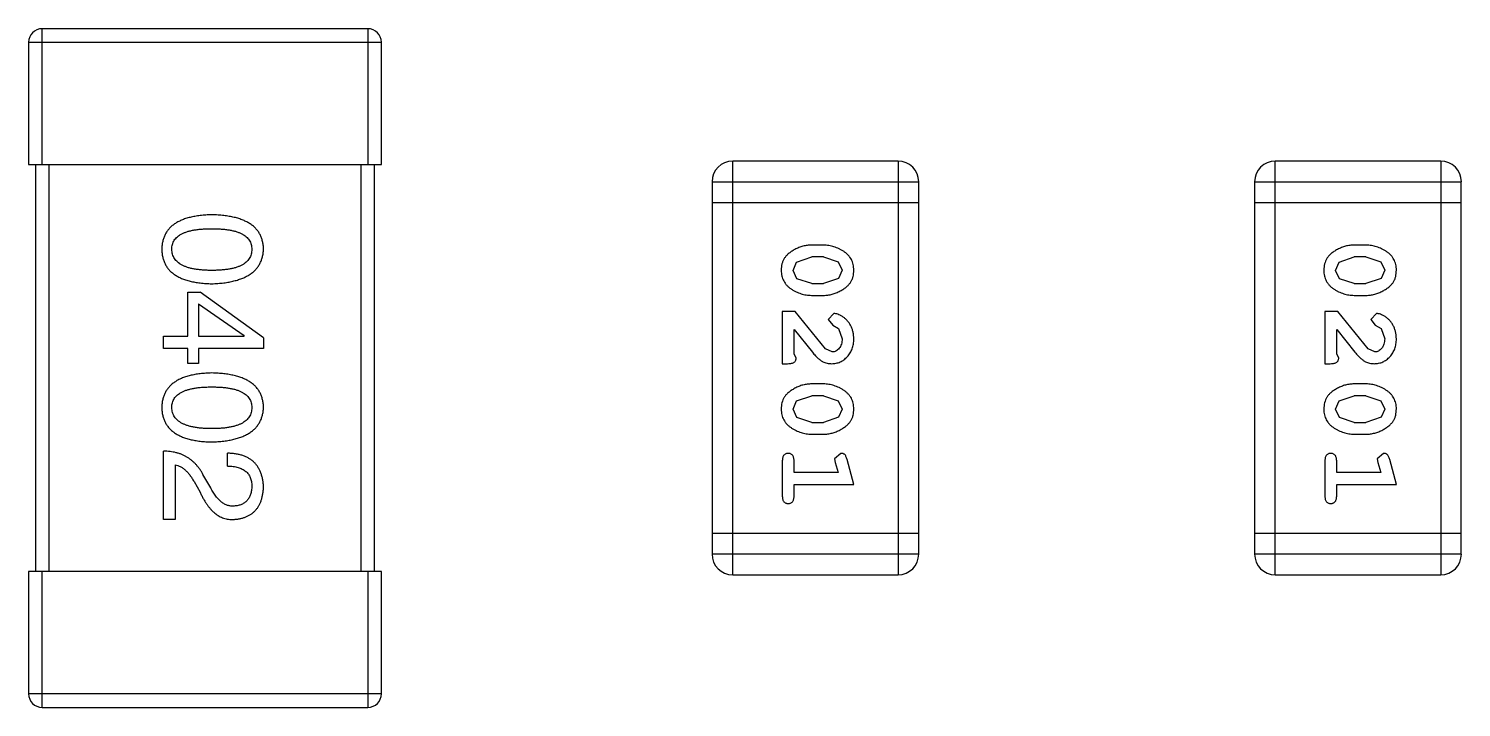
# Model space of a CAD drawing. Header units: inches. Extents: x -13 to 240, y -18 to 126.
# Drawn here: x 202.321 to 204.433, y 41.366 to 42.366 of the extents above; entities that cross this region are included whole.
import ezdxf

# ---------------------------------------------------------------- set-up
doc = ezdxf.new("R2010")
doc.units = ezdxf.units.IN
doc.header["$LTSCALE"] = 1.21
doc.header["$MEASUREMENT"] = 0
doc.layers.get('0').update_dxf_attribs({"linetype": 'CONTINUOUS'})

msp = doc.modelspace()

# ---------------------------------------------------------------- linework, layer by layer
at = {"color": 7, "linetype": 'Continuous'}
for p, q in [((202.3409, 42.1662), (202.3409, 42.3662)), ((202.8209, 42.3662), (202.3409, 42.3662)), ((202.8209, 42.3662), (202.8209, 42.1662)), ((202.3209, 42.3462), (202.3209, 42.1662)), ((202.3209, 42.3462), (202.8409, 42.3462)), ((202.8409, 42.1662), (202.8409, 42.3462)), ((202.3209, 42.1662), (202.8409, 42.1662)), ((202.3309, 42.1662), (202.3309, 41.5662)), ((202.3509, 41.5662), (202.3509, 42.1662)), ((202.8109, 42.1662), (202.8109, 41.5662)), ((202.8309, 41.5662), (202.8309, 42.1662)), ((203.359, 41.5615), (203.359, 42.1711)), ((203.6028, 42.1711), (203.359, 42.1711)), ((203.6028, 42.1711), (203.6028, 41.5615)), ((204.159, 41.5615), (204.159, 42.1711)), ((204.4029, 42.1711), (204.159, 42.1711)), ((204.4029, 42.1711), (204.4029, 41.5615)), ((203.3285, 42.1406), (203.3285, 41.592)), ((203.3285, 42.1406), (203.6333, 42.1406)), ((203.6333, 41.592), (203.6333, 42.1406)), ((204.1285, 42.1406), (204.1285, 41.592)), ((204.1285, 42.1406), (204.4333, 42.1406)), ((204.4333, 41.592), (204.4333, 42.1406)), ((203.3285, 42.1101), (203.6333, 42.1101)), ((204.1285, 42.1101), (204.4333, 42.1101)), ((203.4929, 42.0472), (203.4752, 42.0472)), ((204.293, 42.0472), (204.2752, 42.0472)), ((203.4479, 42.0101), (203.4532, 42.0223)), ((203.4532, 42.0223), (203.4755, 42.0299)), ((203.4927, 42.0299), (203.4755, 42.0299)), ((203.4927, 42.0299), (203.5144, 42.0227)), ((203.5144, 42.0227), (203.5202, 42.0103)), ((204.2479, 42.0101), (204.2532, 42.0223)), ((204.2532, 42.0223), (204.2755, 42.0299)), ((204.2927, 42.0299), (204.2755, 42.0299)), ((204.2927, 42.0299), (204.3145, 42.0227)), ((204.3145, 42.0227), (204.3203, 42.0103)), ((203.4537, 41.9978), (203.4479, 42.0101)), ((203.4755, 41.9906), (203.4537, 41.9978)), ((203.515, 41.9982), (203.4927, 41.9906)), ((203.5202, 42.0103), (203.515, 41.9982)), ((204.2537, 41.9978), (204.2479, 42.0101)), ((204.2755, 41.9906), (204.2537, 41.9978)), ((204.315, 41.9982), (204.2927, 41.9906)), ((204.3203, 42.0103), (204.315, 41.9982)), ((202.5557, 41.9131), (202.5557, 41.9779)), ((202.5557, 41.9779), (202.5737, 41.9779)), ((202.6672, 41.9107), (202.5737, 41.9779)), ((203.4755, 41.9906), (203.4927, 41.9906)), ((204.2755, 41.9906), (204.2927, 41.9906)), ((202.5713, 41.9607), (202.5713, 41.9131)), ((202.5713, 41.9607), (202.6385, 41.914)), ((203.4752, 41.9733), (203.4929, 41.9733)), ((204.2752, 41.9733), (204.293, 41.9733)), ((203.4321, 41.9497), (203.4321, 41.8726)), ((203.451, 41.9497), (203.4321, 41.9497)), ((203.496, 41.8947), (203.451, 41.9497)), ((203.5082, 41.9465), (203.4998, 41.9377)), ((203.4998, 41.9377), (203.5064, 41.9292)), ((204.2322, 41.9497), (204.2322, 41.8726)), ((204.251, 41.9497), (204.2322, 41.9497)), ((204.296, 41.8947), (204.251, 41.9497)), ((204.3082, 41.9465), (204.2998, 41.9377)), ((204.2998, 41.9377), (204.3064, 41.9292)), ((202.5196, 41.8951), (202.5196, 41.9131)), ((202.5196, 41.9131), (202.5557, 41.9131)), ((202.5713, 41.9131), (202.6385, 41.9131)), ((202.6385, 41.9131), (202.6385, 41.914)), ((203.4494, 41.8868), (203.4494, 41.9229)), ((203.4494, 41.9229), (203.4765, 41.8894)), ((203.5064, 41.9292), (203.5149, 41.9243)), ((203.5149, 41.9243), (203.5202, 41.9094)), ((204.2495, 41.8868), (204.2495, 41.9229)), ((204.2495, 41.9229), (204.2765, 41.8894)), ((204.3064, 41.9292), (204.3149, 41.9243)), ((204.3149, 41.9243), (204.3203, 41.9094)), ((202.5557, 41.8951), (202.5196, 41.8951)), ((202.5557, 41.873), (202.5557, 41.8951)), ((202.5713, 41.8951), (202.5713, 41.873)), ((202.6672, 41.8951), (202.5713, 41.8951)), ((202.6672, 41.9107), (202.6672, 41.8951)), ((203.5057, 41.8899), (203.496, 41.8947)), ((204.3057, 41.8899), (204.296, 41.8947)), ((202.5713, 41.873), (202.5557, 41.873)), ((203.4321, 41.8726), (203.44, 41.8726)), ((203.4526, 41.8812), (203.4494, 41.8868)), ((204.2322, 41.8726), (204.24, 41.8726)), ((204.2526, 41.8812), (204.2495, 41.8868)), ((203.4929, 41.8427), (203.4752, 41.8427)), ((204.293, 41.8427), (204.2752, 41.8427)), ((203.4479, 41.8056), (203.4532, 41.8178)), ((203.4537, 41.7933), (203.4479, 41.8056)), ((203.4532, 41.8178), (203.4755, 41.8254)), ((203.4927, 41.8254), (203.4755, 41.8254)), ((203.4927, 41.8254), (203.5144, 41.8181)), ((203.5144, 41.8181), (203.5202, 41.8058)), ((203.5202, 41.8058), (203.515, 41.7936)), ((204.2479, 41.8056), (204.2532, 41.8178)), ((204.2537, 41.7933), (204.2479, 41.8056)), ((204.2532, 41.8178), (204.2755, 41.8254)), ((204.2927, 41.8254), (204.2755, 41.8254)), ((204.2927, 41.8254), (204.3145, 41.8181)), ((204.3145, 41.8181), (204.3203, 41.8058)), ((204.3203, 41.8058), (204.315, 41.7936)), ((203.4755, 41.7861), (203.4537, 41.7933)), ((203.4755, 41.7861), (203.4927, 41.7861)), ((203.515, 41.7936), (203.4927, 41.7861)), ((204.2755, 41.7861), (204.2537, 41.7933)), ((204.2755, 41.7861), (204.2927, 41.7861)), ((204.315, 41.7936), (204.2927, 41.7861)), ((203.4752, 41.7688), (203.4929, 41.7688)), ((204.2752, 41.7688), (204.293, 41.7688)), ((202.5196, 41.6431), (202.5196, 41.7439)), ((202.5368, 41.7234), (202.5368, 41.6431)), ((202.6139, 41.7218), (202.6139, 41.7406)), ((203.4321, 41.7294), (203.4321, 41.6775)), ((203.4494, 41.7121), (203.4494, 41.7294)), ((203.5185, 41.7404), (203.5092, 41.7326)), ((203.5092, 41.7326), (203.5103, 41.7271)), ((203.5103, 41.7271), (203.5144, 41.7121)), ((203.5375, 41.6948), (203.5277, 41.7314)), ((204.2322, 41.7294), (204.2322, 41.6775)), ((204.2495, 41.7121), (204.2495, 41.7294)), ((204.3185, 41.7404), (204.3092, 41.7326)), ((204.3092, 41.7326), (204.3103, 41.7271)), ((204.3103, 41.7271), (204.3144, 41.7121)), ((204.3376, 41.6948), (204.3277, 41.7314)), ((202.5893, 41.6898), (202.5778, 41.7095)), ((203.5144, 41.7121), (203.4494, 41.7121)), ((204.3144, 41.7121), (204.2495, 41.7121)), ((202.5647, 41.6988), (202.5737, 41.6833)), ((203.4494, 41.6775), (203.4494, 41.6948)), ((203.4494, 41.6948), (203.5375, 41.6948)), ((204.2495, 41.6775), (204.2495, 41.6948)), ((204.2495, 41.6948), (204.3376, 41.6948)), ((202.5368, 41.6431), (202.5196, 41.6431)), ((203.6333, 41.6225), (203.3285, 41.6225)), ((204.4333, 41.6225), (204.1285, 41.6225)), ((203.6333, 41.592), (203.3285, 41.592)), ((204.4333, 41.592), (204.1285, 41.592)), ((202.3209, 41.5662), (202.3209, 41.3862)), ((202.8409, 41.5662), (202.3209, 41.5662)), ((202.3409, 41.3662), (202.3409, 41.5662)), ((202.8209, 41.5662), (202.8209, 41.3662)), ((202.8409, 41.3862), (202.8409, 41.5662)), ((203.359, 41.5615), (203.6028, 41.5615)), ((204.159, 41.5615), (204.4029, 41.5615)), ((202.8409, 41.3862), (202.3209, 41.3862)), ((202.3409, 41.3662), (202.8209, 41.3662))]:
    msp.add_line(p, q, dxfattribs=at)
for centre, radius, start, end in [((202.3409, 42.3462), 0.02, 90, 180), ((202.8209, 42.3462), 0.02, 0, 90), ((203.359, 42.1406), 0.0305, 90, 180), ((203.6028, 42.1406), 0.0305, 0, 90), ((204.159, 42.1406), 0.0305, 90, 180), ((204.4029, 42.1406), 0.0305, 0, 90), ((203.359, 41.592), 0.0305, 180, 270), ((203.6028, 41.592), 0.0305, 270, 0), ((204.159, 41.592), 0.0305, 180, 270), ((204.4029, 41.592), 0.0305, 270, 0), ((202.3409, 41.3862), 0.02, 180, 270), ((202.8209, 41.3862), 0.02, 270, 0)]:
    msp.add_arc(centre, radius, start, end, dxfattribs=at)
for points, knots in [([(202.5909, 42.092), (202.588, 42.0919), (202.5823, 42.0917), (202.574, 42.0909), (202.5662, 42.0898), (202.5591, 42.0883), (202.5525, 42.0865), (202.5464, 42.0842), (202.5409, 42.0816), (202.536, 42.0786), (202.5316, 42.0753), (202.5278, 42.0715), (202.5246, 42.0674), (202.522, 42.0628), (202.5199, 42.0579), (202.5184, 42.0527), (202.5174, 42.0471), (202.5173, 42.0432), (202.5172, 42.0412)], [0, 0, 0, 0, 0.087693, 0.170223, 0.247496, 0.319826, 0.387768, 0.451403, 0.511459, 0.568358, 0.622671, 0.675251, 0.726739, 0.778422, 0.830759, 0.884394, 0.940865, 1, 1, 1, 1]), ([(202.6672, 42.0412), (202.6671, 42.0432), (202.6669, 42.0471), (202.6659, 42.0527), (202.6643, 42.0579), (202.6622, 42.0629), (202.6595, 42.0674), (202.6561, 42.0715), (202.6522, 42.0753), (202.6477, 42.0786), (202.6426, 42.0816), (202.6369, 42.0842), (202.6307, 42.0865), (202.6238, 42.0883), (202.6164, 42.0898), (202.6085, 42.0909), (202.5999, 42.0917), (202.594, 42.0919), (202.5909, 42.092)], [0, 0, 0, 0, 0.057911, 0.113262, 0.165956, 0.217443, 0.268511, 0.319665, 0.372, 0.426129, 0.483365, 0.543779, 0.607756, 0.676562, 0.749704, 0.827713, 0.911177, 1, 1, 1, 1]), ([(202.5319, 42.0412), (202.532, 42.0424), (202.5321, 42.0448), (202.5327, 42.0483), (202.5339, 42.0515), (202.5356, 42.0545), (202.5376, 42.0573), (202.5402, 42.0598), (202.5432, 42.062), (202.5467, 42.064), (202.5507, 42.0658), (202.5551, 42.0674), (202.5599, 42.0686), (202.5652, 42.0697), (202.571, 42.0705), (202.5772, 42.0711), (202.5839, 42.0715), (202.5886, 42.0715), (202.5909, 42.0715)], [0, 0, 0, 0, 0.049766, 0.097012, 0.143225, 0.188786, 0.235079, 0.282962, 0.333687, 0.387747, 0.445963, 0.508657, 0.576545, 0.649868, 0.72822, 0.812712, 0.903543, 1, 1, 1, 1]), ([(202.5909, 42.0715), (202.5933, 42.0715), (202.5979, 42.0715), (202.6046, 42.0711), (202.6109, 42.0705), (202.6166, 42.0697), (202.6219, 42.0686), (202.6268, 42.0674), (202.6312, 42.0658), (202.6351, 42.064), (202.6386, 42.062), (202.6417, 42.0598), (202.6442, 42.0573), (202.6463, 42.0545), (202.648, 42.0515), (202.6491, 42.0483), (202.6498, 42.0448), (202.6499, 42.0424), (202.6499, 42.0412)], [0, 0, 0, 0, 0.096452, 0.187278, 0.271765, 0.350519, 0.423437, 0.491321, 0.554011, 0.612224, 0.666281, 0.717003, 0.764884, 0.811423, 0.856783, 0.902993, 0.950236, 1, 1, 1, 1]), ([(202.5172, 42.0412), (202.5173, 42.0392), (202.5174, 42.0353), (202.5184, 42.0297), (202.5199, 42.0244), (202.522, 42.0195), (202.5246, 42.015), (202.5278, 42.0109), (202.5317, 42.0071), (202.536, 42.0038), (202.541, 42.0008), (202.5464, 41.9982), (202.5525, 41.9959), (202.5591, 41.9941), (202.5662, 41.9925), (202.574, 41.9914), (202.5823, 41.9907), (202.588, 41.9905), (202.5909, 41.9904)], [0, 0, 0, 0, 0.059134, 0.115603, 0.169236, 0.221572, 0.273254, 0.32474, 0.377319, 0.431815, 0.488555, 0.548609, 0.612242, 0.680182, 0.75251, 0.829782, 0.91231, 1, 1, 1, 1]), ([(202.5909, 42.01), (202.5886, 42.0101), (202.584, 42.0101), (202.5774, 42.0105), (202.5713, 42.0111), (202.5655, 42.0119), (202.5603, 42.013), (202.5554, 42.0143), (202.5511, 42.0159), (202.5471, 42.0177), (202.5436, 42.0198), (202.5406, 42.0221), (202.538, 42.0247), (202.5359, 42.0275), (202.5342, 42.0306), (202.5329, 42.0339), (202.5322, 42.0375), (202.532, 42.0399), (202.5319, 42.0412)], [0, 0, 0, 0, 0.094834, 0.184067, 0.267029, 0.344713, 0.417334, 0.484367, 0.546941, 0.604717, 0.65953, 0.710539, 0.759381, 0.806382, 0.853027, 0.900623, 0.949121, 1, 1, 1, 1]), ([(202.5909, 41.9904), (202.5939, 41.9905), (202.5998, 41.9908), (202.6083, 41.9916), (202.6162, 41.9928), (202.6235, 41.9944), (202.6303, 41.9963), (202.6365, 41.9985), (202.6422, 42.0012), (202.6473, 42.0042), (202.6518, 42.0075), (202.6557, 42.0113), (202.6591, 42.0154), (202.6619, 42.0198), (202.6641, 42.0247), (202.6657, 42.0299), (202.6668, 42.0354), (202.667, 42.0392), (202.6672, 42.0412)], [0, 0, 0, 0, 0.088475, 0.171606, 0.249595, 0.322626, 0.391327, 0.455765, 0.516374, 0.573675, 0.628522, 0.681161, 0.732559, 0.783563, 0.83504, 0.887639, 0.942585, 1, 1, 1, 1]), ([(202.6499, 42.0412), (202.6499, 42.0399), (202.6498, 42.0375), (202.6491, 42.0339), (202.648, 42.0306), (202.6463, 42.0275), (202.6442, 42.0247), (202.6417, 42.0221), (202.6386, 42.0198), (202.6352, 42.0177), (202.6312, 42.0159), (202.6268, 42.0143), (202.6219, 42.013), (202.6166, 42.0119), (202.6109, 42.0111), (202.6046, 42.0105), (202.5979, 42.0101), (202.5933, 42.0101), (202.5909, 42.01)], [0, 0, 0, 0, 0.050604, 0.098688, 0.145699, 0.191791, 0.238625, 0.286717, 0.337546, 0.391814, 0.449755, 0.512106, 0.579685, 0.652048, 0.730262, 0.814146, 0.904281, 1, 1, 1, 1]), ([(203.4752, 42.0472), (203.4741, 42.0472), (203.472, 42.0472), (203.4688, 42.0468), (203.4657, 42.0464), (203.4626, 42.0457), (203.4595, 42.0448), (203.4566, 42.0437), (203.4536, 42.0424), (203.4507, 42.0409), (203.448, 42.0394), (203.4454, 42.0377), (203.4431, 42.0361), (203.441, 42.0344), (203.4391, 42.0327), (203.4375, 42.031), (203.4361, 42.0293), (203.4345, 42.0269), (203.4329, 42.0238), (203.4315, 42.0196), (203.4307, 42.015), (203.4306, 42.0118), (203.4306, 42.0102)], [0, 0, 0, 0, 0.049886, 0.09882, 0.148132, 0.19689, 0.246038, 0.295176, 0.345305, 0.395692, 0.445312, 0.491875, 0.535813, 0.577009, 0.616081, 0.652689, 0.687585, 0.720206, 0.785062, 0.85223, 0.923759, 1, 1, 1, 1]), ([(203.5375, 42.0104), (203.5375, 42.0119), (203.5374, 42.0147), (203.5367, 42.0187), (203.5356, 42.0226), (203.534, 42.0262), (203.5319, 42.0295), (203.5294, 42.0325), (203.5265, 42.0353), (203.5231, 42.0378), (203.5195, 42.04), (203.5158, 42.0419), (203.5121, 42.0435), (203.5083, 42.0449), (203.5045, 42.0459), (203.5007, 42.0467), (203.4968, 42.0471), (203.4942, 42.0472), (203.4929, 42.0472)], [0, 0, 0, 0, 0.06692, 0.130834, 0.19258, 0.252759, 0.312631, 0.373411, 0.436359, 0.501894, 0.568244, 0.632472, 0.69556, 0.757163, 0.818592, 0.878885, 0.939235, 1, 1, 1, 1]), ([(204.2752, 42.0472), (204.2741, 42.0472), (204.272, 42.0472), (204.2688, 42.0468), (204.2657, 42.0464), (204.2626, 42.0457), (204.2596, 42.0448), (204.2566, 42.0437), (204.2536, 42.0424), (204.2507, 42.0409), (204.248, 42.0394), (204.2454, 42.0377), (204.2431, 42.0361), (204.241, 42.0344), (204.2392, 42.0327), (204.2375, 42.031), (204.2361, 42.0293), (204.2345, 42.0269), (204.2329, 42.0238), (204.2316, 42.0196), (204.2307, 42.015), (204.2306, 42.0118), (204.2306, 42.0102)], [0, 0, 0, 0, 0.049886, 0.09882, 0.148132, 0.19689, 0.246038, 0.295176, 0.345305, 0.395692, 0.445312, 0.491875, 0.535813, 0.577009, 0.616081, 0.652689, 0.687585, 0.720206, 0.785062, 0.85223, 0.923759, 1, 1, 1, 1]), ([(204.3376, 42.0104), (204.3375, 42.0119), (204.3375, 42.0147), (204.3367, 42.0187), (204.3356, 42.0226), (204.334, 42.0262), (204.332, 42.0295), (204.3295, 42.0325), (204.3265, 42.0353), (204.3231, 42.0378), (204.3195, 42.04), (204.3158, 42.0419), (204.3121, 42.0435), (204.3084, 42.0449), (204.3046, 42.0459), (204.3007, 42.0467), (204.2969, 42.0471), (204.2943, 42.0472), (204.293, 42.0472)], [0, 0, 0, 0, 0.06692, 0.130834, 0.19258, 0.252759, 0.312631, 0.373411, 0.436359, 0.501894, 0.568244, 0.632472, 0.69556, 0.757163, 0.818592, 0.878885, 0.939235, 1, 1, 1, 1]), ([(203.4306, 42.0102), (203.4306, 42.0087), (203.4307, 42.0059), (203.4314, 42.0018), (203.4325, 41.998), (203.4341, 41.9944), (203.4361, 41.9911), (203.4387, 41.988), (203.4416, 41.9852), (203.445, 41.9828), (203.4486, 41.9806), (203.4523, 41.9786), (203.456, 41.977), (203.4597, 41.9756), (203.4635, 41.9746), (203.4674, 41.9738), (203.4713, 41.9734), (203.4739, 41.9733), (203.4752, 41.9733)], [0, 0, 0, 0, 0.067217, 0.131051, 0.19272, 0.252824, 0.312745, 0.373449, 0.436041, 0.501494, 0.567761, 0.632087, 0.695096, 0.757109, 0.817993, 0.878657, 0.939311, 1, 1, 1, 1]), ([(203.4929, 41.9733), (203.494, 41.9733), (203.4961, 41.9733), (203.4993, 41.9736), (203.5025, 41.9742), (203.5056, 41.9748), (203.5086, 41.9758), (203.5116, 41.9769), (203.5146, 41.9782), (203.5175, 41.9797), (203.5202, 41.9813), (203.5228, 41.9829), (203.5251, 41.9845), (203.5272, 41.9862), (203.5291, 41.9879), (203.5307, 41.9896), (203.5321, 41.9914), (203.5337, 41.9937), (203.5353, 41.9969), (203.5366, 42.0011), (203.5374, 42.0056), (203.5375, 42.0088), (203.5375, 42.0104)], [0, 0, 0, 0, 0.049855, 0.099516, 0.148482, 0.19758, 0.246804, 0.296268, 0.346517, 0.397047, 0.446826, 0.49336, 0.537801, 0.579207, 0.617974, 0.654833, 0.689171, 0.722088, 0.786392, 0.853518, 0.924186, 1, 1, 1, 1]), ([(204.2306, 42.0102), (204.2306, 42.0087), (204.2307, 42.0059), (204.2314, 42.0018), (204.2325, 41.998), (204.2341, 41.9944), (204.2362, 41.9911), (204.2387, 41.988), (204.2416, 41.9852), (204.245, 41.9828), (204.2486, 41.9806), (204.2523, 41.9786), (204.256, 41.977), (204.2598, 41.9756), (204.2636, 41.9746), (204.2674, 41.9738), (204.2713, 41.9734), (204.2739, 41.9733), (204.2752, 41.9733)], [0, 0, 0, 0, 0.067217, 0.131051, 0.19272, 0.252824, 0.312745, 0.373449, 0.436041, 0.501494, 0.567761, 0.632087, 0.695096, 0.757109, 0.817993, 0.878657, 0.939311, 1, 1, 1, 1]), ([(204.293, 41.9733), (204.294, 41.9733), (204.2962, 41.9733), (204.2994, 41.9736), (204.3025, 41.9742), (204.3056, 41.9748), (204.3086, 41.9758), (204.3117, 41.9769), (204.3146, 41.9782), (204.3175, 41.9797), (204.3202, 41.9813), (204.3228, 41.9829), (204.3251, 41.9845), (204.3272, 41.9862), (204.3291, 41.9879), (204.3307, 41.9896), (204.3321, 41.9914), (204.3337, 41.9937), (204.3353, 41.9969), (204.3366, 42.0011), (204.3374, 42.0056), (204.3375, 42.0088), (204.3376, 42.0104)], [0, 0, 0, 0, 0.049855, 0.099516, 0.148482, 0.19758, 0.246804, 0.296268, 0.346517, 0.397047, 0.446826, 0.49336, 0.537801, 0.579207, 0.617974, 0.654833, 0.689171, 0.722088, 0.786392, 0.853518, 0.924186, 1, 1, 1, 1]), ([(203.5375, 41.9093), (203.5375, 41.911), (203.5374, 41.9143), (203.5365, 41.9193), (203.5351, 41.924), (203.5331, 41.9285), (203.5307, 41.9326), (203.5278, 41.9363), (203.5246, 41.9394), (203.521, 41.942), (203.5174, 41.9439), (203.5141, 41.9454), (203.5111, 41.9463), (203.5091, 41.9465), (203.5082, 41.9465)], [0, 0, 0, 0, 0.098286, 0.193983, 0.289056, 0.384352, 0.477435, 0.566197, 0.652355, 0.737986, 0.818188, 0.887401, 0.94802, 1, 1, 1, 1]), ([(204.3376, 41.9093), (204.3375, 41.911), (204.3374, 41.9143), (204.3365, 41.9193), (204.3351, 41.924), (204.3331, 41.9285), (204.3307, 41.9326), (204.3278, 41.9363), (204.3246, 41.9394), (204.321, 41.942), (204.3174, 41.9439), (204.3141, 41.9454), (204.3111, 41.9463), (204.3091, 41.9465), (204.3082, 41.9465)], [0, 0, 0, 0, 0.098286, 0.193983, 0.289056, 0.384352, 0.477435, 0.566197, 0.652355, 0.737986, 0.818188, 0.887401, 0.94802, 1, 1, 1, 1]), ([(203.5048, 41.8726), (203.5059, 41.8726), (203.5081, 41.8727), (203.5113, 41.8732), (203.5144, 41.874), (203.5174, 41.8751), (203.5203, 41.8766), (203.523, 41.8784), (203.5256, 41.8805), (203.528, 41.8829), (203.5302, 41.8855), (203.5322, 41.8884), (203.5339, 41.8914), (203.5352, 41.8946), (203.5362, 41.898), (203.537, 41.9016), (203.5375, 41.9054), (203.5375, 41.908), (203.5375, 41.9093)], [0, 0, 0, 0, 0.060981, 0.120256, 0.178148, 0.236115, 0.293993, 0.352864, 0.413358, 0.476056, 0.539296, 0.602396, 0.665116, 0.728325, 0.792919, 0.859317, 0.928302, 1, 1, 1, 1]), ([(203.5202, 41.9094), (203.5202, 41.908), (203.5201, 41.9053), (203.5193, 41.9015), (203.5179, 41.8981), (203.516, 41.8952), (203.5137, 41.8929), (203.5112, 41.8911), (203.5085, 41.8901), (203.5066, 41.89), (203.5057, 41.8899)], [0, 0, 0, 0, 0.156344, 0.299348, 0.4327, 0.561, 0.682299, 0.791883, 0.89611, 1, 1, 1, 1]), ([(204.3048, 41.8726), (204.3059, 41.8726), (204.3081, 41.8727), (204.3113, 41.8732), (204.3145, 41.874), (204.3174, 41.8751), (204.3203, 41.8766), (204.323, 41.8784), (204.3256, 41.8805), (204.328, 41.8829), (204.3303, 41.8855), (204.3322, 41.8884), (204.3339, 41.8914), (204.3353, 41.8946), (204.3363, 41.898), (204.337, 41.9016), (204.3375, 41.9054), (204.3375, 41.908), (204.3376, 41.9093)], [0, 0, 0, 0, 0.060981, 0.120256, 0.178148, 0.236115, 0.293993, 0.352864, 0.413358, 0.476056, 0.539296, 0.602396, 0.665116, 0.728325, 0.792919, 0.859317, 0.928302, 1, 1, 1, 1]), ([(204.3203, 41.9094), (204.3202, 41.908), (204.3201, 41.9053), (204.3193, 41.9015), (204.3179, 41.8981), (204.316, 41.8952), (204.3137, 41.8929), (204.3112, 41.8911), (204.3085, 41.8901), (204.3067, 41.89), (204.3057, 41.8899)], [0, 0, 0, 0, 0.156344, 0.299348, 0.4327, 0.561, 0.682299, 0.791883, 0.89611, 1, 1, 1, 1]), ([(203.44, 41.8726), (203.4411, 41.8726), (203.4431, 41.8727), (203.4458, 41.8731), (203.448, 41.8738), (203.4497, 41.8748), (203.451, 41.8761), (203.4519, 41.8777), (203.4525, 41.8794), (203.4526, 41.8806), (203.4526, 41.8812)], [0, 0, 0, 0, 0.1844, 0.34094, 0.473574, 0.586824, 0.690029, 0.789175, 0.890445, 1, 1, 1, 1]), ([(203.4765, 41.8894), (203.4773, 41.8885), (203.4787, 41.8868), (203.481, 41.8844), (203.4831, 41.8823), (203.4851, 41.8804), (203.4869, 41.8788), (203.4887, 41.8775), (203.4903, 41.8763), (203.4924, 41.8752), (203.4949, 41.8742), (203.4981, 41.8732), (203.5014, 41.8727), (203.5036, 41.8726), (203.5048, 41.8726)], [0, 0, 0, 0, 0.103002, 0.197728, 0.285279, 0.365235, 0.437224, 0.502446, 0.560545, 0.611446, 0.707576, 0.80349, 0.900532, 1, 1, 1, 1]), ([(204.24, 41.8726), (204.2411, 41.8726), (204.2431, 41.8727), (204.2458, 41.8731), (204.248, 41.8738), (204.2498, 41.8748), (204.2511, 41.8761), (204.252, 41.8777), (204.2525, 41.8794), (204.2526, 41.8806), (204.2526, 41.8812)], [0, 0, 0, 0, 0.1844, 0.34094, 0.473574, 0.586824, 0.690029, 0.789175, 0.890445, 1, 1, 1, 1]), ([(204.2765, 41.8894), (204.2773, 41.8885), (204.2788, 41.8868), (204.281, 41.8844), (204.2831, 41.8823), (204.2851, 41.8804), (204.287, 41.8788), (204.2887, 41.8775), (204.2904, 41.8763), (204.2924, 41.8752), (204.295, 41.8742), (204.2981, 41.8732), (204.3014, 41.8727), (204.3037, 41.8726), (204.3048, 41.8726)], [0, 0, 0, 0, 0.103002, 0.197728, 0.285279, 0.365235, 0.437224, 0.502446, 0.560545, 0.611446, 0.707576, 0.80349, 0.900532, 1, 1, 1, 1]), ([(202.5909, 41.8589), (202.588, 41.8588), (202.5823, 41.8586), (202.574, 41.8578), (202.5662, 41.8567), (202.5591, 41.8552), (202.5525, 41.8533), (202.5464, 41.8511), (202.5409, 41.8485), (202.536, 41.8454), (202.5316, 41.8421), (202.5278, 41.8383), (202.5246, 41.8342), (202.522, 41.8297), (202.5199, 41.8248), (202.5184, 41.8195), (202.5174, 41.8139), (202.5173, 41.81), (202.5172, 41.808)], [0, 0, 0, 0, 0.087693, 0.170223, 0.247496, 0.319826, 0.387768, 0.451403, 0.511459, 0.568358, 0.622671, 0.675251, 0.726739, 0.778422, 0.830759, 0.884394, 0.940865, 1, 1, 1, 1]), ([(202.6672, 41.808), (202.6671, 41.81), (202.6669, 41.8139), (202.6659, 41.8195), (202.6643, 41.8248), (202.6622, 41.8297), (202.6595, 41.8342), (202.6561, 41.8384), (202.6522, 41.8421), (202.6477, 41.8455), (202.6426, 41.8485), (202.6369, 41.8511), (202.6307, 41.8533), (202.6238, 41.8552), (202.6164, 41.8567), (202.6085, 41.8578), (202.5999, 41.8586), (202.594, 41.8588), (202.5909, 41.8589)], [0, 0, 0, 0, 0.057911, 0.113262, 0.165956, 0.217443, 0.268511, 0.319665, 0.372, 0.426129, 0.483365, 0.543779, 0.607756, 0.676562, 0.749704, 0.827713, 0.911177, 1, 1, 1, 1]), ([(202.5319, 41.808), (202.532, 41.8093), (202.5321, 41.8117), (202.5327, 41.8151), (202.5339, 41.8184), (202.5356, 41.8214), (202.5376, 41.8241), (202.5402, 41.8266), (202.5432, 41.8289), (202.5467, 41.8309), (202.5507, 41.8327), (202.5551, 41.8342), (202.5599, 41.8355), (202.5652, 41.8366), (202.571, 41.8374), (202.5772, 41.8379), (202.5839, 41.8383), (202.5886, 41.8383), (202.5909, 41.8384)], [0, 0, 0, 0, 0.049766, 0.097012, 0.143225, 0.188786, 0.235079, 0.282962, 0.333687, 0.387747, 0.445963, 0.508657, 0.576545, 0.649868, 0.72822, 0.812712, 0.903543, 1, 1, 1, 1]), ([(202.5909, 41.8384), (202.5933, 41.8383), (202.5979, 41.8383), (202.6046, 41.8379), (202.6109, 41.8374), (202.6166, 41.8366), (202.6219, 41.8355), (202.6268, 41.8342), (202.6312, 41.8327), (202.6351, 41.8309), (202.6386, 41.8289), (202.6417, 41.8266), (202.6442, 41.8241), (202.6463, 41.8214), (202.648, 41.8184), (202.6491, 41.8151), (202.6498, 41.8117), (202.6499, 41.8093), (202.6499, 41.808)], [0, 0, 0, 0, 0.096452, 0.187278, 0.271765, 0.350519, 0.423437, 0.491321, 0.554011, 0.612224, 0.666281, 0.717003, 0.764884, 0.811423, 0.856783, 0.902993, 0.950236, 1, 1, 1, 1]), ([(203.4752, 41.8427), (203.4741, 41.8427), (203.472, 41.8426), (203.4688, 41.8423), (203.4657, 41.8419), (203.4626, 41.8412), (203.4595, 41.8403), (203.4566, 41.8391), (203.4536, 41.8379), (203.4507, 41.8364), (203.448, 41.8348), (203.4454, 41.8332), (203.4431, 41.8316), (203.441, 41.8299), (203.4391, 41.8282), (203.4375, 41.8265), (203.4361, 41.8248), (203.4345, 41.8224), (203.4329, 41.8192), (203.4315, 41.8151), (203.4307, 41.8105), (203.4306, 41.8073), (203.4306, 41.8057)], [0, 0, 0, 0, 0.049886, 0.09882, 0.148132, 0.19689, 0.246038, 0.295176, 0.345305, 0.395692, 0.445312, 0.491875, 0.535813, 0.577009, 0.616081, 0.652689, 0.687585, 0.720206, 0.785062, 0.85223, 0.923759, 1, 1, 1, 1]), ([(203.5375, 41.8059), (203.5375, 41.8073), (203.5374, 41.8102), (203.5367, 41.8142), (203.5356, 41.8181), (203.534, 41.8217), (203.5319, 41.8249), (203.5294, 41.828), (203.5265, 41.8308), (203.5231, 41.8332), (203.5195, 41.8354), (203.5158, 41.8374), (203.5121, 41.839), (203.5083, 41.8404), (203.5045, 41.8414), (203.5007, 41.8422), (203.4968, 41.8426), (203.4942, 41.8427), (203.4929, 41.8427)], [0, 0, 0, 0, 0.06692, 0.130834, 0.19258, 0.252759, 0.312631, 0.373411, 0.436359, 0.501894, 0.568244, 0.632472, 0.69556, 0.757163, 0.818592, 0.878885, 0.939235, 1, 1, 1, 1]), ([(204.2752, 41.8427), (204.2741, 41.8427), (204.272, 41.8426), (204.2688, 41.8423), (204.2657, 41.8419), (204.2626, 41.8412), (204.2596, 41.8403), (204.2566, 41.8391), (204.2536, 41.8379), (204.2507, 41.8364), (204.248, 41.8348), (204.2454, 41.8332), (204.2431, 41.8316), (204.241, 41.8299), (204.2392, 41.8282), (204.2375, 41.8265), (204.2361, 41.8248), (204.2345, 41.8224), (204.2329, 41.8192), (204.2316, 41.8151), (204.2307, 41.8105), (204.2306, 41.8073), (204.2306, 41.8057)], [0, 0, 0, 0, 0.049886, 0.09882, 0.148132, 0.19689, 0.246038, 0.295176, 0.345305, 0.395692, 0.445312, 0.491875, 0.535813, 0.577009, 0.616081, 0.652689, 0.687585, 0.720206, 0.785062, 0.85223, 0.923759, 1, 1, 1, 1]), ([(204.3376, 41.8059), (204.3375, 41.8073), (204.3375, 41.8102), (204.3367, 41.8142), (204.3356, 41.8181), (204.334, 41.8217), (204.332, 41.8249), (204.3295, 41.828), (204.3265, 41.8308), (204.3231, 41.8332), (204.3195, 41.8354), (204.3158, 41.8374), (204.3121, 41.839), (204.3084, 41.8404), (204.3046, 41.8414), (204.3007, 41.8422), (204.2969, 41.8426), (204.2943, 41.8427), (204.293, 41.8427)], [0, 0, 0, 0, 0.06692, 0.130834, 0.19258, 0.252759, 0.312631, 0.373411, 0.436359, 0.501894, 0.568244, 0.632472, 0.69556, 0.757163, 0.818592, 0.878885, 0.939235, 1, 1, 1, 1]), ([(202.5172, 41.808), (202.5173, 41.8061), (202.5174, 41.8022), (202.5184, 41.7965), (202.5199, 41.7913), (202.522, 41.7864), (202.5246, 41.7819), (202.5278, 41.7777), (202.5317, 41.774), (202.536, 41.7706), (202.541, 41.7676), (202.5464, 41.765), (202.5525, 41.7628), (202.5591, 41.7609), (202.5662, 41.7594), (202.574, 41.7583), (202.5823, 41.7575), (202.588, 41.7573), (202.5909, 41.7572)], [0, 0, 0, 0, 0.059134, 0.115603, 0.169236, 0.221572, 0.273254, 0.32474, 0.377319, 0.431815, 0.488555, 0.548609, 0.612242, 0.680182, 0.75251, 0.829782, 0.91231, 1, 1, 1, 1]), ([(202.5909, 41.7769), (202.5886, 41.7769), (202.584, 41.777), (202.5774, 41.7773), (202.5713, 41.7779), (202.5655, 41.7788), (202.5603, 41.7798), (202.5554, 41.7812), (202.5511, 41.7827), (202.5471, 41.7846), (202.5436, 41.7866), (202.5406, 41.789), (202.538, 41.7915), (202.5359, 41.7944), (202.5342, 41.7974), (202.5329, 41.8008), (202.5322, 41.8043), (202.532, 41.8068), (202.5319, 41.808)], [0, 0, 0, 0, 0.094834, 0.184067, 0.267029, 0.344713, 0.417334, 0.484367, 0.546941, 0.604717, 0.65953, 0.710539, 0.759381, 0.806382, 0.853027, 0.900623, 0.949121, 1, 1, 1, 1]), ([(202.6499, 41.808), (202.6499, 41.8068), (202.6498, 41.8043), (202.6491, 41.8008), (202.648, 41.7974), (202.6463, 41.7943), (202.6442, 41.7915), (202.6417, 41.789), (202.6386, 41.7867), (202.6352, 41.7846), (202.6312, 41.7827), (202.6268, 41.7812), (202.6219, 41.7799), (202.6166, 41.7788), (202.6109, 41.7779), (202.6046, 41.7773), (202.5979, 41.777), (202.5933, 41.7769), (202.5909, 41.7769)], [0, 0, 0, 0, 0.050604, 0.098688, 0.145699, 0.191791, 0.238625, 0.286717, 0.337546, 0.391814, 0.449755, 0.512106, 0.579685, 0.652048, 0.730262, 0.814146, 0.904281, 1, 1, 1, 1]), ([(202.5909, 41.7572), (202.5939, 41.7574), (202.5998, 41.7576), (202.6083, 41.7585), (202.6162, 41.7597), (202.6235, 41.7612), (202.6303, 41.7631), (202.6365, 41.7654), (202.6422, 41.768), (202.6473, 41.771), (202.6518, 41.7744), (202.6557, 41.7781), (202.6591, 41.7822), (202.6619, 41.7867), (202.6641, 41.7915), (202.6657, 41.7967), (202.6668, 41.8023), (202.667, 41.8061), (202.6672, 41.808)], [0, 0, 0, 0, 0.088475, 0.171606, 0.249595, 0.322626, 0.391327, 0.455765, 0.516374, 0.573675, 0.628522, 0.681161, 0.732559, 0.783563, 0.83504, 0.887639, 0.942585, 1, 1, 1, 1]), ([(203.4306, 41.8057), (203.4306, 41.8042), (203.4307, 41.8014), (203.4314, 41.7973), (203.4325, 41.7935), (203.4341, 41.7899), (203.4361, 41.7866), (203.4387, 41.7835), (203.4416, 41.7807), (203.445, 41.7783), (203.4486, 41.7761), (203.4523, 41.7741), (203.456, 41.7725), (203.4597, 41.7711), (203.4635, 41.7701), (203.4674, 41.7693), (203.4713, 41.7689), (203.4739, 41.7688), (203.4752, 41.7688)], [0, 0, 0, 0, 0.067217, 0.131051, 0.19272, 0.252824, 0.312745, 0.373449, 0.436041, 0.501494, 0.567761, 0.632087, 0.695096, 0.757109, 0.817993, 0.878657, 0.939311, 1, 1, 1, 1]), ([(203.4929, 41.7688), (203.494, 41.7688), (203.4961, 41.7688), (203.4993, 41.7691), (203.5025, 41.7697), (203.5056, 41.7703), (203.5086, 41.7712), (203.5116, 41.7724), (203.5146, 41.7736), (203.5175, 41.7751), (203.5202, 41.7767), (203.5228, 41.7784), (203.5251, 41.78), (203.5272, 41.7817), (203.5291, 41.7834), (203.5307, 41.7851), (203.5321, 41.7869), (203.5337, 41.7892), (203.5353, 41.7924), (203.5366, 41.7966), (203.5374, 41.8011), (203.5375, 41.8043), (203.5375, 41.8059)], [0, 0, 0, 0, 0.049855, 0.099516, 0.148482, 0.19758, 0.246804, 0.296268, 0.346517, 0.397047, 0.446826, 0.49336, 0.537801, 0.579207, 0.617974, 0.654833, 0.689171, 0.722088, 0.786392, 0.853518, 0.924186, 1, 1, 1, 1]), ([(204.2306, 41.8057), (204.2306, 41.8042), (204.2307, 41.8014), (204.2314, 41.7973), (204.2325, 41.7935), (204.2341, 41.7899), (204.2362, 41.7866), (204.2387, 41.7835), (204.2416, 41.7807), (204.245, 41.7783), (204.2486, 41.7761), (204.2523, 41.7741), (204.256, 41.7725), (204.2598, 41.7711), (204.2636, 41.7701), (204.2674, 41.7693), (204.2713, 41.7689), (204.2739, 41.7688), (204.2752, 41.7688)], [0, 0, 0, 0, 0.067217, 0.131051, 0.19272, 0.252824, 0.312745, 0.373449, 0.436041, 0.501494, 0.567761, 0.632087, 0.695096, 0.757109, 0.817993, 0.878657, 0.939311, 1, 1, 1, 1]), ([(204.293, 41.7688), (204.294, 41.7688), (204.2962, 41.7688), (204.2994, 41.7691), (204.3025, 41.7697), (204.3056, 41.7703), (204.3086, 41.7712), (204.3117, 41.7724), (204.3146, 41.7736), (204.3175, 41.7751), (204.3202, 41.7767), (204.3228, 41.7784), (204.3251, 41.78), (204.3272, 41.7817), (204.3291, 41.7834), (204.3307, 41.7851), (204.3321, 41.7869), (204.3337, 41.7892), (204.3353, 41.7924), (204.3366, 41.7966), (204.3374, 41.8011), (204.3375, 41.8043), (204.3376, 41.8059)], [0, 0, 0, 0, 0.049855, 0.099516, 0.148482, 0.19758, 0.246804, 0.296268, 0.346517, 0.397047, 0.446826, 0.49336, 0.537801, 0.579207, 0.617974, 0.654833, 0.689171, 0.722088, 0.786392, 0.853518, 0.924186, 1, 1, 1, 1]), ([(202.5778, 41.7095), (202.5771, 41.7109), (202.5756, 41.7136), (202.573, 41.7174), (202.5703, 41.721), (202.5675, 41.7243), (202.5644, 41.7273), (202.5612, 41.7301), (202.5578, 41.7327), (202.5543, 41.735), (202.5505, 41.737), (202.5466, 41.7388), (202.5426, 41.7403), (202.5383, 41.7415), (202.5339, 41.7425), (202.5293, 41.7432), (202.5245, 41.7437), (202.5213, 41.7439), (202.5196, 41.7439)], [0, 0, 0, 0, 0.065828, 0.130094, 0.192451, 0.254037, 0.313974, 0.373757, 0.433048, 0.492243, 0.551902, 0.611758, 0.672678, 0.734814, 0.798569, 0.863693, 0.930488, 1, 1, 1, 1]), ([(202.5368, 41.7234), (202.5381, 41.7232), (202.5408, 41.7226), (202.5445, 41.721), (202.5482, 41.7189), (202.5517, 41.716), (202.5552, 41.7126), (202.5585, 41.7086), (202.5617, 41.704), (202.5637, 41.7006), (202.5647, 41.6988)], [0, 0, 0, 0, 0.103034, 0.208166, 0.318255, 0.434664, 0.559728, 0.695394, 0.841708, 1, 1, 1, 1]), ([(202.6672, 41.6898), (202.6671, 41.6919), (202.6669, 41.6958), (202.6661, 41.7015), (202.6649, 41.7068), (202.6633, 41.7117), (202.6613, 41.7162), (202.659, 41.7204), (202.6563, 41.7242), (202.6531, 41.7276), (202.6495, 41.7306), (202.6456, 41.7332), (202.6412, 41.7354), (202.6365, 41.7373), (202.6314, 41.7387), (202.6259, 41.7398), (202.62, 41.7404), (202.616, 41.7406), (202.6139, 41.7406)], [0, 0, 0, 0, 0.07282, 0.141057, 0.2062, 0.267672, 0.326735, 0.383519, 0.439188, 0.494454, 0.549628, 0.605958, 0.66397, 0.72402, 0.787502, 0.854127, 0.925065, 1, 1, 1, 1]), ([(202.6139, 41.7218), (202.6153, 41.7217), (202.6182, 41.7216), (202.6223, 41.7212), (202.6261, 41.7206), (202.6296, 41.7197), (202.6328, 41.7186), (202.6358, 41.7174), (202.6385, 41.7158), (202.6409, 41.714), (202.6431, 41.7121), (202.6449, 41.7099), (202.6465, 41.7075), (202.6478, 41.7049), (202.6487, 41.702), (202.6494, 41.699), (202.6499, 41.6957), (202.6499, 41.6935), (202.6499, 41.6923)], [0, 0, 0, 0, 0.082594, 0.15978, 0.232961, 0.301462, 0.365595, 0.426678, 0.484662, 0.540809, 0.595146, 0.648401, 0.702272, 0.757102, 0.813447, 0.872233, 0.934055, 1, 1, 1, 1]), ([(203.4408, 41.7404), (203.4402, 41.7404), (203.439, 41.7404), (203.4373, 41.7398), (203.4358, 41.739), (203.4345, 41.7379), (203.4334, 41.7363), (203.4327, 41.7343), (203.4322, 41.732), (203.4322, 41.7303), (203.4321, 41.7294)], [0, 0, 0, 0, 0.115051, 0.223278, 0.329269, 0.437893, 0.554681, 0.682591, 0.83103, 1, 1, 1, 1]), ([(203.4494, 41.7294), (203.4494, 41.7303), (203.4494, 41.732), (203.4489, 41.7343), (203.4482, 41.7363), (203.4471, 41.7379), (203.4458, 41.739), (203.4443, 41.7398), (203.4426, 41.7404), (203.4414, 41.7404), (203.4408, 41.7404)], [0, 0, 0, 0, 0.169102, 0.317658, 0.446239, 0.563118, 0.671828, 0.776546, 0.884858, 1, 1, 1, 1]), ([(203.5277, 41.7314), (203.5274, 41.7322), (203.5269, 41.7338), (203.5261, 41.7359), (203.5252, 41.7375), (203.5242, 41.7387), (203.523, 41.7395), (203.5216, 41.7401), (203.5201, 41.7404), (203.5191, 41.7404), (203.5185, 41.7404)], [0, 0, 0, 0, 0.187321, 0.344927, 0.475328, 0.579604, 0.674244, 0.773631, 0.882025, 1, 1, 1, 1]), ([(204.2408, 41.7404), (204.2402, 41.7404), (204.239, 41.7404), (204.2373, 41.7398), (204.2358, 41.739), (204.2345, 41.7379), (204.2334, 41.7363), (204.2327, 41.7343), (204.2322, 41.732), (204.2322, 41.7303), (204.2322, 41.7294)], [0, 0, 0, 0, 0.115051, 0.223278, 0.329269, 0.437893, 0.554681, 0.682591, 0.83103, 1, 1, 1, 1]), ([(204.2495, 41.7294), (204.2494, 41.7303), (204.2494, 41.732), (204.2489, 41.7343), (204.2482, 41.7363), (204.2471, 41.7379), (204.2458, 41.739), (204.2443, 41.7398), (204.2426, 41.7404), (204.2414, 41.7404), (204.2408, 41.7404)], [0, 0, 0, 0, 0.169102, 0.317658, 0.446239, 0.563118, 0.671828, 0.776546, 0.884858, 1, 1, 1, 1]), ([(204.3277, 41.7314), (204.3274, 41.7322), (204.327, 41.7338), (204.3261, 41.7359), (204.3252, 41.7375), (204.3242, 41.7387), (204.323, 41.7395), (204.3217, 41.7401), (204.3201, 41.7404), (204.3191, 41.7404), (204.3185, 41.7404)], [0, 0, 0, 0, 0.187321, 0.344927, 0.475328, 0.579604, 0.674244, 0.773631, 0.882025, 1, 1, 1, 1]), ([(202.5737, 41.6833), (202.5745, 41.6816), (202.576, 41.6783), (202.5785, 41.6735), (202.5811, 41.6692), (202.5838, 41.6651), (202.5865, 41.6614), (202.5894, 41.658), (202.5923, 41.655), (202.5954, 41.6523), (202.5985, 41.65), (202.6017, 41.648), (202.605, 41.6463), (202.6084, 41.6449), (202.6119, 41.644), (202.6155, 41.6433), (202.6192, 41.643), (202.6217, 41.6431), (202.6229, 41.6431)], [0, 0, 0, 0, 0.082731, 0.161257, 0.236138, 0.307554, 0.375712, 0.440848, 0.502916, 0.562567, 0.619798, 0.675716, 0.73039, 0.78386, 0.837315, 0.890547, 0.944917, 1, 1, 1, 1]), ([(202.6237, 41.6628), (202.6229, 41.6627), (202.6213, 41.6626), (202.6189, 41.6628), (202.6165, 41.6632), (202.6142, 41.6638), (202.6119, 41.6647), (202.6096, 41.6658), (202.6074, 41.6671), (202.6052, 41.6687), (202.6031, 41.6705), (202.601, 41.6726), (202.599, 41.6749), (202.5969, 41.6774), (202.595, 41.6802), (202.593, 41.6832), (202.5911, 41.6864), (202.5899, 41.6887), (202.5893, 41.6898)], [0, 0, 0, 0, 0.052237, 0.103888, 0.155485, 0.207395, 0.259864, 0.31356, 0.369176, 0.4266, 0.486836, 0.550048, 0.61567, 0.685271, 0.75824, 0.834614, 0.915635, 1, 1, 1, 1]), ([(202.6229, 41.6431), (202.6246, 41.6432), (202.6279, 41.6435), (202.6327, 41.6443), (202.6372, 41.6454), (202.6413, 41.6469), (202.6452, 41.6486), (202.6488, 41.6507), (202.652, 41.6532), (202.6549, 41.656), (202.6575, 41.6591), (202.6599, 41.6625), (202.6619, 41.6663), (202.6636, 41.6703), (202.6649, 41.6748), (202.666, 41.6795), (202.6668, 41.6845), (202.667, 41.688), (202.6672, 41.6898)], [0, 0, 0, 0, 0.070688, 0.137741, 0.201612, 0.262778, 0.321223, 0.378455, 0.434411, 0.490146, 0.546362, 0.603392, 0.662208, 0.723401, 0.787372, 0.85442, 0.925153, 1, 1, 1, 1]), ([(202.6499, 41.6923), (202.6499, 41.6912), (202.6498, 41.689), (202.6494, 41.6858), (202.6488, 41.6828), (202.6481, 41.68), (202.6471, 41.6775), (202.6459, 41.6751), (202.6446, 41.6729), (202.643, 41.6709), (202.6413, 41.6692), (202.6393, 41.6676), (202.6372, 41.6663), (202.6349, 41.6652), (202.6324, 41.6643), (202.6296, 41.6635), (202.6268, 41.663), (202.6247, 41.6629), (202.6237, 41.6628)], [0, 0, 0, 0, 0.076112, 0.148436, 0.216883, 0.281466, 0.34298, 0.402356, 0.459881, 0.51546, 0.571111, 0.62658, 0.683162, 0.741007, 0.801404, 0.863825, 0.930544, 1, 1, 1, 1]), ([(203.4321, 41.6775), (203.4322, 41.6766), (203.4322, 41.6749), (203.4327, 41.6726), (203.4334, 41.6707), (203.4345, 41.6691), (203.4358, 41.6679), (203.4373, 41.6671), (203.439, 41.6666), (203.4402, 41.6665), (203.4408, 41.6665)], [0, 0, 0, 0, 0.169012, 0.317488, 0.445429, 0.560977, 0.67065, 0.776666, 0.88492, 1, 1, 1, 1]), ([(203.4408, 41.6665), (203.4414, 41.6665), (203.4426, 41.6666), (203.4443, 41.6671), (203.4458, 41.6679), (203.4471, 41.6691), (203.4482, 41.6707), (203.4489, 41.6726), (203.4494, 41.6749), (203.4494, 41.6766), (203.4494, 41.6775)], [0, 0, 0, 0, 0.11517, 0.223509, 0.328254, 0.438012, 0.553651, 0.682263, 0.830856, 1, 1, 1, 1]), ([(204.2322, 41.6775), (204.2322, 41.6766), (204.2322, 41.6749), (204.2327, 41.6726), (204.2334, 41.6707), (204.2345, 41.6691), (204.2358, 41.6679), (204.2373, 41.6671), (204.239, 41.6666), (204.2402, 41.6665), (204.2408, 41.6665)], [0, 0, 0, 0, 0.169012, 0.317488, 0.445429, 0.560977, 0.67065, 0.776666, 0.88492, 1, 1, 1, 1]), ([(204.2408, 41.6665), (204.2414, 41.6665), (204.2426, 41.6666), (204.2443, 41.6671), (204.2458, 41.6679), (204.2471, 41.6691), (204.2482, 41.6707), (204.2489, 41.6726), (204.2494, 41.6749), (204.2494, 41.6766), (204.2495, 41.6775)], [0, 0, 0, 0, 0.11517, 0.223509, 0.328254, 0.438012, 0.553651, 0.682263, 0.830856, 1, 1, 1, 1])]:
    msp.add_open_spline(points, degree=3, knots=knots, dxfattribs=at)

doc.saveas('drawing.dxf')
